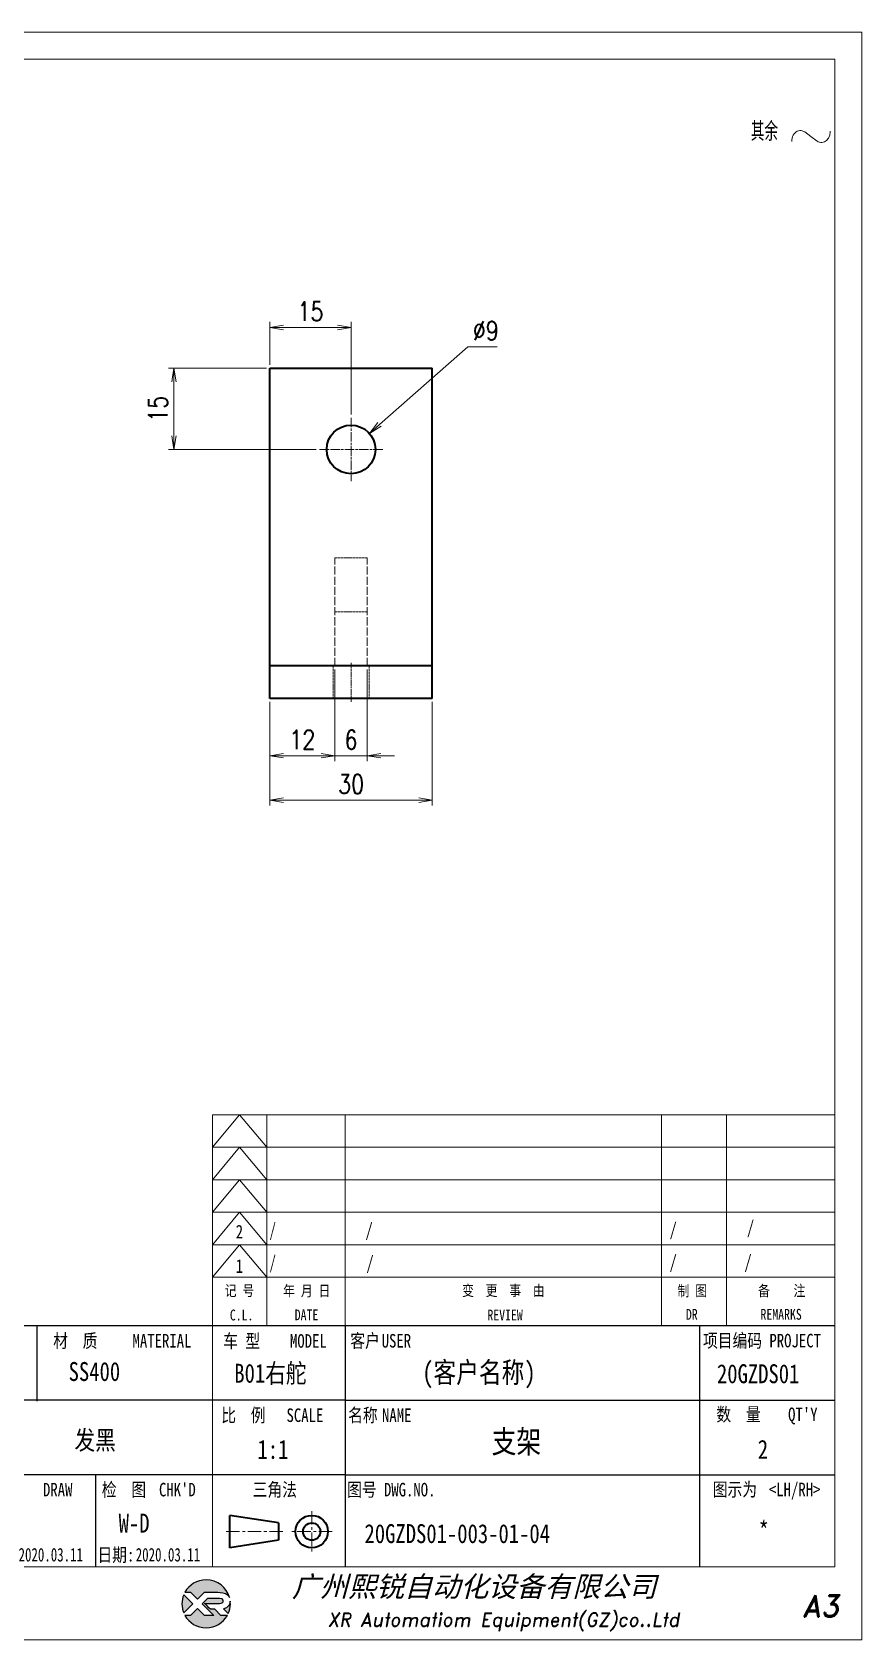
# Model space of a CAD drawing. Header units: inches. Extents: x 269 to 10986, y 1043 to 4337.
# Drawn here: x 1964.6 to 2117.9, y 3497.4 to 3794.4 of the extents above; entities that cross this region are included whole.
import ezdxf
from ezdxf.enums import TextEntityAlignment as Align

# ---------------------------------------------------------------- set-up
doc = ezdxf.new("R2010")
doc.units = ezdxf.units.IN
doc.header["$MEASUREMENT"] = 0
for name, pattern in [('AM_ISO02W050x2', [3.75, 3, -0.75]), ('AM_ISO08W050x2', [9, 6, -0.75, 1.5, -0.75]), ('CENTER', [2, 1.25, -0.25, 0.25, -0.25]), ('DOT2', [0.125, 0, -0.125])]:
    doc.linetypes.add(name, pattern=pattern)
for name, color, linetype in [('DIM', 3, 'Continuous'), ('layer 1', 7, 'Continuous'), ('图\\M+19E79\\M+195B6\\M+18E9A', 7, 'Continuous'), ('图号', 7, 'Continuous'), ('图名', 7, 'Continuous'), ('数量', 7, 'Continuous'), ('材质', 7, 'Continuous'), ('表面处理', 7, 'Continuous'), ('车型', 7, 'Continuous')]:
    doc.layers.add(name, color=color, linetype=linetype)
for name, color, linetype, lineweight in [('中心线', 2, 'AM_ISO08W050x2', 18), ('图框', 7, 'Continuous', 18), ('标注线', 3, 'Continuous', 18), ('粗实线', 7, 'Continuous', 35), ('虚线', 1, 'AM_ISO02W050x2', 18)]:
    doc.layers.add(name, color=color, linetype=linetype, lineweight=lineweight)
doc.layers.add('打印', color=7, linetype='Continuous', lineweight=15, plot=False)
doc.layers.add('打印-禁用', color=7, linetype='Continuous', lineweight=15, plot=False)
doc.styles.add('DIM', font='romans.shx', dxfattribs={"width": 0.8, "bigfont": 'bigfont.shx'})
doc.styles.add('STYLE1', font='')
doc.styles.add('国标', font='simfang.ttf', dxfattribs={"width": 0.8})
doc.styles.add('机械长仿宋', font='gbenor.shx', dxfattribs={"height": 1, "bigfont": 'gbcbig.shx'})
doc.styles.add('标题\\M+18E9A', font='romand.shx', dxfattribs={"oblique": 10, "bigfont": 'bigfont.shx'})
doc.styles.get('STYLE1').set_extended_font_data('SimSun')
doc.dimstyles.new('XR 1-1$0', dxfattribs={"dimtxt": 3.5, "dimasz": 2.5, "dimexe": 1, "dimexo": 0.625, "dimgap": 1.2, "dimtad": 1, "dimzin": 9, "dimdsep": 46, "dimtxsty": 'DIM', "dimblk": 'OPEN', "dimcen": 0, "dimclrd": 8, "dimclre": 8, "dimclrt": 2, "dimazin": 2, "dimtfac": 0.5, "dimtmove": 0, "dimatfit": 3, "dimldrblk": 'OPEN', "dimfxl": 0, "dimtolj": 2, "dimlwd": 18, "dimlwe": 18, "dimarcsym": 0})
doc.dimstyles.new('XR 1-1$3', dxfattribs={"dimtxt": 3.5, "dimasz": 2.5, "dimexe": 1, "dimexo": 0.625, "dimgap": 1.2, "dimtad": 1, "dimtoh": 1, "dimdsep": 46, "dimtxsty": 'DIM', "dimblk": 'OPEN', "dimcen": 0, "dimclrd": 8, "dimclre": 8, "dimclrt": 2, "dimazin": 2, "dimtfac": 0.5, "dimtofl": 0, "dimtmove": 0, "dimatfit": 3, "dimldrblk": 'OPEN', "dimfxl": 0, "dimtolj": 2, "dimlwd": 18, "dimlwe": 18, "dimarcsym": 0})

# ---------------------------------------------------------------- blocks, each defined once
blk = doc.blocks.new('XR')
at = {"true_color": 0xfc8000}
h = blk.add_hatch(color=30, dxfattribs=at)
h.set_gradient(color1=(252, 128, 0), rotation=240, one_color=1, tint=1, name='INVCURVED')
edge = h.paths.add_edge_path()
edge.add_spline(control_points=[(-434.18, -5928.47), (-433.9, -5928.74), (-433.63, -5929.01), (-433.63, -5929.01), (-433.63, -5929.01), (-433.63, -5929.01), (-433.36, -5928.74), (-433.09, -5928.47)], knot_values=[0.5625, 0.5625, 0.5625, 0.5625, 0.625, 0.625, 0.625, 0.625, 0.6875, 0.6875, 0.6875, 0.6875], degree=3, periodic=0)
edge.add_spline(control_points=[(-433.09, -5928.47), (-432.82, -5928.2), (-432.54, -5927.93), (-432.54, -5927.93), (-432.54, -5927.93), (-432.54, -5927.93), (-432.04, -5927.93), (-431.53, -5927.93)], knot_values=[0.4375, 0.4375, 0.4375, 0.4375, 0.5, 0.5, 0.5, 0.5, 0.5625, 0.5625, 0.5625, 0.5625], degree=3, periodic=0)
edge.add_spline(control_points=[(-431.53, -5927.93), (-431.03, -5927.93), (-430.52, -5927.93), (-430.52, -5927.93), (-430.52, -5927.93), (-430, -5927.93), (-429.43, -5927.96), (-429.01, -5928.33)], knot_values=[0.25, 0.25, 0.25, 0.25, 0.3125, 0.3125, 0.3125, 0.3125, 0.4375, 0.4375, 0.4375, 0.4375], degree=3, periodic=0)
edge.add_spline(control_points=[(-429.01, -5928.33), (-428.88, -5928.44), (-428.78, -5928.59), (-428.71, -5928.75)], knot_values=[0.125, 0.125, 0.125, 0.125, 0.25, 0.25, 0.25, 0.25], degree=3, periodic=0)
edge.add_spline(control_points=[(-428.71, -5928.75), (-429.13, -5927.18), (-430.58, -5926.02), (-432.31, -5926.02)], knot_values=[0, 0, 0, 0, 0.125, 0.125, 0.125, 0.125], degree=3, periodic=0)
edge.add_spline(control_points=[(-432.31, -5926.02), (-433.72, -5926.02), (-434.94, -5926.79), (-435.58, -5927.93)], knot_values=[0.875, 0.875, 0.875, 0.875, 1, 1, 1, 1], degree=3, periodic=0)
edge.add_spline(control_points=[(-435.58, -5927.93), (-435.58, -5927.93), (-434.72, -5927.93), (-434.72, -5927.93), (-434.72, -5927.93), (-434.72, -5927.93), (-434.45, -5928.2), (-434.18, -5928.47)], knot_values=[0.6875, 0.6875, 0.6875, 0.6875, 0.8125, 0.8125, 0.8125, 0.8125, 0.875, 0.875, 0.875, 0.875], degree=3, periodic=0)
edge = h.paths.add_edge_path()
edge.add_spline(control_points=[(-434.79, -5929.26), (-435.04, -5929.02), (-435.34, -5928.72), (-435.54, -5928.53)], knot_values=[0.562504, 0.562504, 0.562504, 0.562504, 0.656252, 0.656252, 0.656252, 0.656252], degree=3, periodic=0)
edge.add_spline(control_points=[(-435.54, -5928.53), (-435.67, -5928.4), (-435.76, -5928.31), (-435.76, -5928.31), (-435.76, -5928.31), (-435.94, -5928.74), (-436.03, -5929.21), (-436.03, -5929.71)], knot_values=[0.25, 0.25, 0.25, 0.25, 0.312504, 0.312504, 0.312504, 0.312504, 0.562504, 0.562504, 0.562504, 0.562504], degree=3, periodic=0)
edge.add_spline(control_points=[(-436.03, -5929.71), (-436.03, -5930.2), (-435.94, -5930.67), (-435.76, -5931.1), (-435.76, -5931.1), (-435.4, -5930.75), (-435.05, -5930.4)], knot_values=[0.874998, 0.874998, 0.874998, 0.874998, 1.124998, 1.124998, 1.124998, 1.25, 1.25, 1.25, 1.25], degree=3, periodic=0)
edge.add_spline(control_points=[(-435.05, -5930.4), (-434.7, -5930.05), (-434.34, -5929.71), (-434.34, -5929.71), (-434.34, -5929.71), (-434.34, -5929.71), (-434.34, -5929.71), (-434.34, -5929.71)], knot_values=[0.749878, 0.749878, 0.749878, 0.749878, 0.874875, 0.874875, 0.874875, 0.874875, 0.874998, 0.874998, 0.874998, 0.874998], degree=3, periodic=0)
edge.add_spline(control_points=[(-434.34, -5929.71), (-434.34, -5929.71), (-434.34, -5929.71), (-434.34, -5929.71)], knot_values=[0.749634, 0.749634, 0.749634, 0.749634, 0.749817, 0.749817, 0.749817, 0.749817], degree=3, periodic=0)
edge.add_spline(control_points=[(-434.35, -5929.7), (-434.35, -5929.7), (-434.35, -5929.7), (-434.35, -5929.7)], knot_values=[0.738281, 0.738281, 0.738281, 0.738281, 0.742188, 0.742188, 0.742188, 0.742188], degree=3, periodic=0)
edge.add_spline(control_points=[(-434.35, -5929.7), (-434.36, -5929.69), (-434.37, -5929.68), (-434.38, -5929.67)], knot_values=[0.726563, 0.726563, 0.726563, 0.726563, 0.738281, 0.738281, 0.738281, 0.738281], degree=3, periodic=0)
edge.add_spline(control_points=[(-434.38, -5929.67), (-434.38, -5929.66), (-434.39, -5929.65), (-434.4, -5929.65)], knot_values=[0.718751, 0.718751, 0.718751, 0.718751, 0.726563, 0.726563, 0.726563, 0.726563], degree=3, periodic=0)
edge.add_spline(control_points=[(-434.4, -5929.65), (-434.42, -5929.63), (-434.45, -5929.6), (-434.47, -5929.58)], knot_values=[0.703126, 0.703126, 0.703126, 0.703126, 0.718751, 0.718751, 0.718751, 0.718751], degree=3, periodic=0)
edge.add_spline(control_points=[(-434.47, -5929.58), (-434.5, -5929.55), (-434.53, -5929.52), (-434.56, -5929.49)], knot_values=[0.687501, 0.687501, 0.687501, 0.687501, 0.703126, 0.703126, 0.703126, 0.703126], degree=3, periodic=0)
edge.add_spline(control_points=[(-434.56, -5929.49), (-434.63, -5929.42), (-434.71, -5929.35), (-434.79, -5929.26)], knot_values=[0.656252, 0.656252, 0.656252, 0.656252, 0.687501, 0.687501, 0.687501, 0.687501], degree=3, periodic=0)
at = {"true_color": 0x0348ff}
h = blk.add_hatch(color=160, dxfattribs=at)
h.set_gradient(color1=(3, 72, 255), color2=(0, 41, 153), one_color=1, tint=0.3, name='HEMISPHERICAL')
edge = h.paths.add_edge_path()
edge.add_spline(control_points=[(-432.54, -5929.67), (-432.26, -5929.95), (-431.94, -5930.23), (-431.66, -5930.51), (-431.66, -5930.51), (-431.66, -5930.51), (-431.66, -5930.51), (-431.66, -5930.51)], knot_values=[0.736842, 0.736842, 0.736842, 0.736842, 0.789474, 0.789474, 0.789474, 0.789474, 0.802633, 0.802633, 0.802633, 0.802633], degree=3, periodic=0)
edge.add_spline(control_points=[(-431.66, -5930.51), (-431.65, -5930.51), (-431.65, -5930.52), (-431.65, -5930.52)], knot_values=[0.802633, 0.802633, 0.802633, 0.802633, 0.815791, 0.815791, 0.815791, 0.815791], degree=3, periodic=0)
edge.add_spline(control_points=[(-431.65, -5930.52), (-431.64, -5930.53), (-431.64, -5930.53), (-431.64, -5930.53)], knot_values=[0.815791, 0.815791, 0.815791, 0.815791, 0.82237, 0.82237, 0.82237, 0.82237], degree=3, periodic=0)
edge.add_spline(control_points=[(-431.64, -5930.53), (-431.64, -5930.53), (-431.64, -5930.53), (-431.63, -5930.54)], knot_values=[0.82237, 0.82237, 0.82237, 0.82237, 0.828949, 0.828949, 0.828949, 0.828949], degree=3, periodic=0)
edge.add_spline(control_points=[(-431.63, -5930.54), (-431.63, -5930.54), (-431.63, -5930.54), (-431.63, -5930.54), (-431.63, -5930.54), (-431.63, -5930.54), (-431.59, -5930.54), (-431.52, -5930.54)], knot_values=[0.841901, 0.841901, 0.841901, 0.841901, 0.842105, 0.842105, 0.842105, 0.842105, 0.855264, 0.855264, 0.855264, 0.855264], degree=3, periodic=0)
edge.add_spline(control_points=[(-431.52, -5930.54), (-431.46, -5930.54), (-431.38, -5930.54), (-431.3, -5930.54)], knot_values=[0.855264, 0.855264, 0.855264, 0.855264, 0.868422, 0.868422, 0.868422, 0.868422], degree=3, periodic=0)
edge.add_spline(control_points=[(-431.3, -5930.54), (-431.26, -5930.54), (-431.22, -5930.54), (-431.18, -5930.54)], knot_values=[0.868422, 0.868422, 0.868422, 0.868422, 0.875, 0.875, 0.875, 0.875], degree=3, periodic=0)
edge.add_spline(control_points=[(-431.18, -5930.54), (-431.14, -5930.54), (-431.1, -5930.54), (-431.07, -5930.54)], knot_values=[0.875, 0.875, 0.875, 0.875, 0.881579, 0.881579, 0.881579, 0.881579], degree=3, periodic=0)
edge.add_spline(control_points=[(-431.07, -5930.54), (-431.05, -5930.54), (-431.04, -5930.54), (-431.03, -5930.54)], knot_values=[0.881579, 0.881579, 0.881579, 0.881579, 0.884869, 0.884869, 0.884869, 0.884869], degree=3, periodic=0)
edge.add_spline(control_points=[(-431.03, -5930.54), (-431.02, -5930.54), (-431, -5930.54), (-431, -5930.54)], knot_values=[0.884869, 0.884869, 0.884869, 0.884869, 0.888158, 0.888158, 0.888158, 0.888158], degree=3, periodic=0)
edge.add_spline(control_points=[(-431, -5930.54), (-430.99, -5930.54), (-430.99, -5930.54), (-430.98, -5930.54)], knot_values=[0.888158, 0.888158, 0.888158, 0.888158, 0.889803, 0.889803, 0.889803, 0.889803], degree=3, periodic=0)
edge.add_spline(control_points=[(-430.98, -5930.54), (-430.98, -5930.54), (-430.98, -5930.54), (-430.97, -5930.54)], knot_values=[0.889803, 0.889803, 0.889803, 0.889803, 0.891447, 0.891447, 0.891447, 0.891447], degree=3, periodic=0)
edge.add_spline(control_points=[(-430.97, -5930.54), (-430.97, -5930.54), (-430.97, -5930.54), (-430.97, -5930.54)], knot_values=[0.891447, 0.891447, 0.891447, 0.891447, 0.89227, 0.89227, 0.89227, 0.89227], degree=3, periodic=0)
edge.add_spline(control_points=[(-430.97, -5930.54), (-430.97, -5930.54), (-430.97, -5930.54), (-430.97, -5930.54)], knot_values=[0.89227, 0.89227, 0.89227, 0.89227, 0.893092, 0.893092, 0.893092, 0.893092], degree=3, periodic=0)
edge.add_spline(control_points=[(-430.97, -5930.54), (-430.97, -5930.54), (-430.97, -5930.54), (-430.97, -5930.54)], knot_values=[0.893092, 0.893092, 0.893092, 0.893092, 0.893503, 0.893503, 0.893503, 0.893503], degree=3, periodic=0)
edge.add_spline(control_points=[(-430.97, -5930.54), (-430.97, -5930.54), (-430.97, -5930.54), (-430.97, -5930.54)], knot_values=[0.893503, 0.893503, 0.893503, 0.893503, 0.893914, 0.893914, 0.893914, 0.893914], degree=3, periodic=0)
edge.add_spline(control_points=[(-430.97, -5930.54), (-430.97, -5930.54), (-430.97, -5930.54), (-430.97, -5930.54)], knot_values=[0.893914, 0.893914, 0.893914, 0.893914, 0.89412, 0.89412, 0.89412, 0.89412], degree=3, periodic=0)
edge.add_spline(control_points=[(-430.97, -5930.54), (-430.97, -5930.54), (-430.97, -5930.54), (-430.97, -5930.54)], knot_values=[0.89412, 0.89412, 0.89412, 0.89412, 0.894326, 0.894326, 0.894326, 0.894326], degree=3, periodic=0)
edge.add_spline(control_points=[(-430.97, -5930.54), (-430.97, -5930.54), (-430.97, -5930.54), (-430.97, -5930.54)], knot_values=[0.894428, 0.894428, 0.894428, 0.894428, 0.894531, 0.894531, 0.894531, 0.894531], degree=3, periodic=0)
edge.add_spline(control_points=[(-430.97, -5930.54), (-430.97, -5930.54), (-430.97, -5930.54), (-430.97, -5930.54)], knot_values=[0.894531, 0.894531, 0.894531, 0.894531, 0.894583, 0.894583, 0.894583, 0.894583], degree=3, periodic=0)
edge.add_spline(control_points=[(-430.97, -5930.54), (-430.97, -5930.54), (-430.97, -5930.54), (-430.97, -5930.54), (-430.97, -5930.54), (-430.97, -5930.54), (-430.73, -5930.78), (-430.49, -5931.01)], knot_values=[0.894685, 0.894685, 0.894685, 0.894685, 0.894737, 0.894737, 0.894737, 0.894737, 0.921052, 0.921052, 0.921052, 0.921052], degree=3, periodic=0)
edge.add_spline(control_points=[(-430.49, -5931.01), (-430.26, -5931.24), (-430.02, -5931.48), (-430.02, -5931.48)], knot_values=[0.921052, 0.921052, 0.921052, 0.921052, 0.947368, 0.947368, 0.947368, 0.947368], degree=3, periodic=0)
edge.add_spline(control_points=[(-430.02, -5931.48), (-430.02, -5931.48), (-430.02, -5931.48), (-430.02, -5931.48)], knot_values=[0.947522, 0.947522, 0.947522, 0.947522, 0.947573, 0.947573, 0.947573, 0.947573], degree=3, periodic=0)
edge.add_spline(control_points=[(-430.02, -5931.48), (-430.02, -5931.48), (-430.02, -5931.48), (-430.02, -5931.48)], knot_values=[0.947573, 0.947573, 0.947573, 0.947573, 0.947676, 0.947676, 0.947676, 0.947676], degree=3, periodic=0)
edge.add_spline(control_points=[(-430.02, -5931.48), (-430.02, -5931.48), (-430.02, -5931.48), (-430.02, -5931.48)], knot_values=[0.947676, 0.947676, 0.947676, 0.947676, 0.947779, 0.947779, 0.947779, 0.947779], degree=3, periodic=0)
edge.add_spline(control_points=[(-430.02, -5931.48), (-430.02, -5931.48), (-430.02, -5931.48), (-430.02, -5931.48)], knot_values=[0.947779, 0.947779, 0.947779, 0.947779, 0.947984, 0.947984, 0.947984, 0.947984], degree=3, periodic=0)
edge.add_spline(control_points=[(-430.02, -5931.48), (-430.02, -5931.48), (-430.02, -5931.48), (-430.02, -5931.48)], knot_values=[0.947984, 0.947984, 0.947984, 0.947984, 0.94819, 0.94819, 0.94819, 0.94819], degree=3, periodic=0)
edge.add_spline(control_points=[(-430.02, -5931.48), (-430.02, -5931.48), (-430.02, -5931.48), (-430.02, -5931.48)], knot_values=[0.94819, 0.94819, 0.94819, 0.94819, 0.948601, 0.948601, 0.948601, 0.948601], degree=3, periodic=0)
edge.add_spline(control_points=[(-430.02, -5931.48), (-430.02, -5931.48), (-430.02, -5931.48), (-430.02, -5931.48)], knot_values=[0.948601, 0.948601, 0.948601, 0.948601, 0.949012, 0.949012, 0.949012, 0.949012], degree=3, periodic=0)
edge.add_spline(control_points=[(-430.02, -5931.48), (-430.02, -5931.48), (-430.01, -5931.48), (-430.01, -5931.48)], knot_values=[0.949012, 0.949012, 0.949012, 0.949012, 0.949834, 0.949834, 0.949834, 0.949834], degree=3, periodic=0)
edge.add_spline(control_points=[(-430.01, -5931.48), (-430.01, -5931.48), (-430.01, -5931.48), (-430.01, -5931.48)], knot_values=[0.949834, 0.949834, 0.949834, 0.949834, 0.950657, 0.950657, 0.950657, 0.950657], degree=3, periodic=0)
edge.add_spline(control_points=[(-430.01, -5931.48), (-430.01, -5931.48), (-430, -5931.48), (-430, -5931.48)], knot_values=[0.950657, 0.950657, 0.950657, 0.950657, 0.952301, 0.952301, 0.952301, 0.952301], degree=3, periodic=0)
edge.add_spline(control_points=[(-430, -5931.48), (-429.99, -5931.48), (-429.98, -5931.48), (-429.98, -5931.48)], knot_values=[0.952301, 0.952301, 0.952301, 0.952301, 0.953946, 0.953946, 0.953946, 0.953946], degree=3, periodic=0)
edge.add_spline(control_points=[(-429.98, -5931.48), (-429.96, -5931.48), (-429.95, -5931.48), (-429.93, -5931.48)], knot_values=[0.953946, 0.953946, 0.953946, 0.953946, 0.957236, 0.957236, 0.957236, 0.957236], degree=3, periodic=0)
edge.add_spline(control_points=[(-429.93, -5931.48), (-429.91, -5931.48), (-429.89, -5931.48), (-429.87, -5931.48)], knot_values=[0.957236, 0.957236, 0.957236, 0.957236, 0.960525, 0.960525, 0.960525, 0.960525], degree=3, periodic=0)
edge.add_spline(control_points=[(-429.87, -5931.48), (-429.82, -5931.48), (-429.77, -5931.48), (-429.71, -5931.48)], knot_values=[0.960525, 0.960525, 0.960525, 0.960525, 0.967104, 0.967104, 0.967104, 0.967104], degree=3, periodic=0)
edge.add_spline(control_points=[(-429.71, -5931.48), (-429.65, -5931.48), (-429.59, -5931.48), (-429.53, -5931.48)], knot_values=[0.967104, 0.967104, 0.967104, 0.967104, 0.973683, 0.973683, 0.973683, 0.973683], degree=3, periodic=0)
edge.add_spline(control_points=[(-429.53, -5931.48), (-429.41, -5931.48), (-429.29, -5931.48), (-429.19, -5931.48)], knot_values=[0.973683, 0.973683, 0.973683, 0.973683, 0.98684, 0.98684, 0.98684, 0.98684], degree=3, periodic=0)
edge.add_spline(control_points=[(-429.19, -5931.48), (-429.1, -5931.48), (-429.04, -5931.48), (-429.04, -5931.48), (-429.67, -5932.62), (-430.9, -5933.39), (-432.31, -5933.39)], knot_values=[0.98684, 0.98684, 0.98684, 0.98684, 1, 1, 1, 1.052632, 1.052632, 1.052632, 1.052632], degree=3, periodic=0)
edge.add_spline(control_points=[(-432.31, -5933.39), (-433.72, -5933.39), (-434.94, -5932.62), (-435.58, -5931.48), (-435.58, -5931.48), (-435.58, -5931.48), (-435.36, -5931.48), (-435.15, -5931.48)], knot_values=[0.052632, 0.052632, 0.052632, 0.052632, 0.105263, 0.105263, 0.105263, 0.105263, 0.131579, 0.131579, 0.131579, 0.131579], degree=3, periodic=0)
edge.add_spline(control_points=[(-435.15, -5931.48), (-434.93, -5931.48), (-434.72, -5931.48), (-434.72, -5931.48), (-434.72, -5931.48), (-434.72, -5931.48), (-434.45, -5931.21), (-434.18, -5930.94)], knot_values=[0.131579, 0.131579, 0.131579, 0.131579, 0.157895, 0.157895, 0.157895, 0.157895, 0.184211, 0.184211, 0.184211, 0.184211], degree=3, periodic=0)
edge.add_spline(control_points=[(-434.18, -5930.94), (-433.9, -5930.67), (-433.63, -5930.4), (-433.63, -5930.4), (-433.63, -5930.4), (-433.63, -5930.4), (-433.36, -5930.67), (-433.09, -5930.94)], knot_values=[0.184211, 0.184211, 0.184211, 0.184211, 0.210526, 0.210526, 0.210526, 0.210526, 0.236842, 0.236842, 0.236842, 0.236842], degree=3, periodic=0)
edge.add_spline(control_points=[(-433.09, -5930.94), (-432.82, -5931.21), (-432.54, -5931.48), (-432.54, -5931.48), (-432.54, -5931.48), (-432.54, -5931.48), (-432.19, -5931.48), (-431.83, -5931.48)], knot_values=[0.236842, 0.236842, 0.236842, 0.236842, 0.263158, 0.263158, 0.263158, 0.263158, 0.289474, 0.289474, 0.289474, 0.289474], degree=3, periodic=0)
edge.add_spline(control_points=[(-431.83, -5931.48), (-431.48, -5931.48), (-431.12, -5931.48), (-431.12, -5931.48), (-431.12, -5931.48), (-431.12, -5931.48), (-431.57, -5931.03), (-432.02, -5930.59)], knot_values=[0.289474, 0.289474, 0.289474, 0.289474, 0.315789, 0.315789, 0.315789, 0.315789, 0.342105, 0.342105, 0.342105, 0.342105], degree=3, periodic=0)
edge.add_spline(control_points=[(-432.02, -5930.59), (-432.47, -5930.15), (-432.92, -5929.71), (-432.92, -5929.71), (-432.92, -5929.71), (-432.92, -5929.71), (-432.71, -5929.5), (-432.5, -5929.29)], knot_values=[0.342105, 0.342105, 0.342105, 0.342105, 0.368421, 0.368421, 0.368421, 0.368421, 0.394737, 0.394737, 0.394737, 0.394737], degree=3, periodic=0)
edge.add_spline(control_points=[(-432.5, -5929.29), (-432.3, -5929.09), (-432.09, -5928.88), (-432.09, -5928.88)], knot_values=[0.394737, 0.394737, 0.394737, 0.394737, 0.421053, 0.421053, 0.421053, 0.421053], degree=3, periodic=0)
edge.add_spline(control_points=[(-432.09, -5928.88), (-432.09, -5928.88), (-432.06, -5928.86), (-432.06, -5928.86)], knot_values=[0.421053, 0.421053, 0.421053, 0.421053, 0.473684, 0.473684, 0.473684, 0.473684], degree=3, periodic=0)
edge.add_spline(control_points=[(-432.06, -5928.86), (-432.06, -5928.86), (-432.06, -5928.86), (-432.06, -5928.86), (-432.06, -5928.86), (-432.06, -5928.86), (-430.4, -5928.86), (-430.26, -5928.86)], knot_values=[0.473684, 0.473684, 0.473684, 0.473684, 0.473684, 0.473684, 0.473684, 0.473684, 0.526316, 0.526316, 0.526316, 0.526316], degree=3, periodic=0)
edge.add_spline(control_points=[(-430.26, -5928.86), (-429.54, -5928.86), (-429.62, -5929.4), (-429.83, -5929.55)], knot_values=[0.526316, 0.526316, 0.526316, 0.526316, 0.578947, 0.578947, 0.578947, 0.578947], degree=3, periodic=0)
edge.add_spline(control_points=[(-429.83, -5929.55), (-429.94, -5929.62), (-430.08, -5929.65), (-430.26, -5929.65), (-430.26, -5929.65), (-430.26, -5929.65), (-430.48, -5929.65), (-430.71, -5929.66)], knot_values=[0.578947, 0.578947, 0.578947, 0.578947, 0.631579, 0.631579, 0.631579, 0.631579, 0.657895, 0.657895, 0.657895, 0.657895], degree=3, periodic=0)
edge.add_spline(control_points=[(-430.71, -5929.66), (-430.93, -5929.66), (-431.15, -5929.67), (-431.15, -5929.67), (-431.15, -5929.67), (-431.15, -5929.67), (-432.54, -5929.67), (-432.54, -5929.67)], knot_values=[0.657895, 0.657895, 0.657895, 0.657895, 0.684211, 0.684211, 0.684211, 0.684211, 0.736842, 0.736842, 0.736842, 0.736842], degree=3, periodic=0)
edge = h.paths.add_edge_path()
edge.add_spline(control_points=[(-428.6, -5929.32), (-428.61, -5929.67), (-428.76, -5930), (-429.06, -5930.22)], knot_values=[0.8, 0.8, 0.8, 0.8, 1, 1, 1, 1], degree=3, periodic=0)
edge.add_spline(control_points=[(-429.06, -5930.22), (-429.22, -5930.34), (-429.41, -5930.43), (-429.61, -5930.48)], knot_values=[0.6, 0.6, 0.6, 0.6, 0.8, 0.8, 0.8, 0.8], degree=3, periodic=0)
edge.add_spline(control_points=[(-429.61, -5930.48), (-429.61, -5930.48), (-428.9, -5931.19), (-428.9, -5931.19), (-428.9, -5931.19), (-428.69, -5930.73), (-428.58, -5930.23), (-428.58, -5929.71)], knot_values=[0.2, 0.2, 0.2, 0.2, 0.4, 0.4, 0.4, 0.4, 0.6, 0.6, 0.6, 0.6], degree=3, periodic=0)
edge.add_spline(control_points=[(-428.58, -5929.71), (-428.58, -5929.58), (-428.59, -5929.45), (-428.6, -5929.32)], knot_values=[0, 0, 0, 0, 0.2, 0.2, 0.2, 0.2], degree=3, periodic=0)
at = {"layer": 'layer 1', "color": 30}
for points, knots in [([(-432.31, -5926.02), (-430.58, -5926.02), (-429.13, -5927.18), (-428.71, -5928.75), (-428.71, -5928.75), (-428.78, -5928.59), (-428.88, -5928.44), (-429.01, -5928.33), (-429.01, -5928.33), (-429.43, -5927.96), (-430, -5927.93), (-430.52, -5927.93), (-430.52, -5927.93), (-430.52, -5927.93), (-432.54, -5927.93), (-432.54, -5927.93), (-432.54, -5927.93), (-432.54, -5927.93), (-433.63, -5929.01), (-433.63, -5929.01), (-433.63, -5929.01), (-433.63, -5929.01), (-434.72, -5927.93), (-434.72, -5927.93), (-434.72, -5927.93), (-434.72, -5927.93), (-435.58, -5927.93), (-435.58, -5927.93), (-435.58, -5927.93), (-434.94, -5926.79), (-433.72, -5926.02), (-432.31, -5926.02)], [0, 0, 0, 0, 0.125, 0.125, 0.125, 0.125, 0.25, 0.25, 0.25, 0.25, 0.375, 0.375, 0.375, 0.375, 0.5, 0.5, 0.5, 0.5, 0.625, 0.625, 0.625, 0.625, 0.75, 0.75, 0.75, 0.75, 0.875, 0.875, 0.875, 0.875, 1, 1, 1, 1]), ([(-435.76, -5931.1), (-435.94, -5930.67), (-436.03, -5930.2), (-436.03, -5929.71), (-436.03, -5929.71), (-436.03, -5929.21), (-435.94, -5928.74), (-435.76, -5928.31), (-435.76, -5928.31), (-435.76, -5928.31), (-434.34, -5929.71), (-434.34, -5929.71), (-434.34, -5929.71), (-434.34, -5929.71), (-435.76, -5931.1), (-435.76, -5931.1)], [0, 0, 0, 0, 0.25, 0.25, 0.25, 0.25, 0.5, 0.5, 0.5, 0.5, 0.75, 0.75, 0.75, 0.75, 1, 1, 1, 1])]:
    blk.add_open_spline(points, degree=3, knots=knots, dxfattribs=at)
at = {"layer": 'layer 1', "color": 154}
for points, knots in [([(-429.04, -5931.48), (-429.67, -5932.62), (-430.9, -5933.39), (-432.31, -5933.39), (-432.31, -5933.39), (-433.72, -5933.39), (-434.94, -5932.62), (-435.58, -5931.48), (-435.58, -5931.48), (-435.58, -5931.48), (-434.72, -5931.48), (-434.72, -5931.48), (-434.72, -5931.48), (-434.72, -5931.48), (-433.63, -5930.4), (-433.63, -5930.4), (-433.63, -5930.4), (-433.63, -5930.4), (-432.54, -5931.48), (-432.54, -5931.48), (-432.54, -5931.48), (-432.54, -5931.48), (-431.12, -5931.48), (-431.12, -5931.48), (-431.12, -5931.48), (-431.12, -5931.48), (-432.92, -5929.71), (-432.92, -5929.71), (-432.92, -5929.71), (-432.92, -5929.71), (-432.09, -5928.88), (-432.09, -5928.88), (-432.09, -5928.88), (-432.09, -5928.88), (-432.06, -5928.86), (-432.06, -5928.86), (-432.06, -5928.86), (-432.06, -5928.86), (-430.4, -5928.86), (-430.26, -5928.86), (-430.26, -5928.86), (-429.54, -5928.86), (-429.62, -5929.4), (-429.83, -5929.55), (-429.83, -5929.55), (-429.94, -5929.62), (-430.08, -5929.65), (-430.26, -5929.65), (-430.26, -5929.65), (-430.26, -5929.65), (-431.15, -5929.67), (-431.15, -5929.67), (-431.15, -5929.67), (-431.15, -5929.67), (-432.54, -5929.67), (-432.54, -5929.67), (-432.54, -5929.67), (-432.26, -5929.95), (-431.94, -5930.23), (-431.66, -5930.51), (-431.66, -5930.51), (-431.66, -5930.51), (-431.63, -5930.54), (-431.63, -5930.54), (-431.63, -5930.54), (-431.63, -5930.54), (-430.97, -5930.54), (-430.97, -5930.54), (-430.97, -5930.54), (-430.97, -5930.54), (-430.02, -5931.48), (-430.02, -5931.48), (-430.02, -5931.48), (-430.02, -5931.48), (-429.04, -5931.48), (-429.04, -5931.48)], [0, 0, 0, 0, 0.052632, 0.052632, 0.052632, 0.052632, 0.105263, 0.105263, 0.105263, 0.105263, 0.157895, 0.157895, 0.157895, 0.157895, 0.210526, 0.210526, 0.210526, 0.210526, 0.263158, 0.263158, 0.263158, 0.263158, 0.315789, 0.315789, 0.315789, 0.315789, 0.368421, 0.368421, 0.368421, 0.368421, 0.421053, 0.421053, 0.421053, 0.421053, 0.473684, 0.473684, 0.473684, 0.473684, 0.526316, 0.526316, 0.526316, 0.526316, 0.578947, 0.578947, 0.578947, 0.578947, 0.631579, 0.631579, 0.631579, 0.631579, 0.684211, 0.684211, 0.684211, 0.684211, 0.736842, 0.736842, 0.736842, 0.736842, 0.789474, 0.789474, 0.789474, 0.789474, 0.842105, 0.842105, 0.842105, 0.842105, 0.894737, 0.894737, 0.894737, 0.894737, 0.947368, 0.947368, 0.947368, 0.947368, 1, 1, 1, 1]), ([(-428.6, -5929.32), (-428.59, -5929.45), (-428.58, -5929.58), (-428.58, -5929.71), (-428.58, -5929.71), (-428.58, -5930.23), (-428.69, -5930.73), (-428.9, -5931.19), (-428.9, -5931.19), (-428.9, -5931.19), (-429.61, -5930.48), (-429.61, -5930.48), (-429.61, -5930.48), (-429.41, -5930.43), (-429.22, -5930.34), (-429.06, -5930.22), (-429.06, -5930.22), (-428.76, -5930), (-428.61, -5929.67), (-428.6, -5929.32)], [0, 0, 0, 0, 0.2, 0.2, 0.2, 0.2, 0.4, 0.4, 0.4, 0.4, 0.6, 0.6, 0.6, 0.6, 0.8, 0.8, 0.8, 0.8, 1, 1, 1, 1])]:
    blk.add_open_spline(points, degree=3, knots=knots, dxfattribs=at)
blk = doc.blocks.new('GZDEH零件A3图框V01版')
at = {"layer": '中心线', "color": 1, "linetype": 'CENTER', "lineweight": 5, "ltscale": 2}
for p, q in [((3175.82, -1822.66), (3175.82, -1830.26)), ((3170.49, -1826.46), (3159.89, -1826.46)), ((3179.62, -1826.46), (3172.02, -1826.46))]:
    blk.add_line(p, q, dxfattribs=at)
at = {"layer": '图\\M+19E79\\M+195B6\\M+18E9A', "color": 7}
blk.add_line((3272.49, -1788.46), (3092.49, -1788.46), dxfattribs=at)
at = {"layer": '图\\M+19E79\\M+195B6\\M+18E9A', "color": 9}
for p, q in [((3272.49, -1788.46), (3092.49, -1788.46)), ((3124.99, -1788.46), (3124.99, -1802.35)), ((3181.99, -1788.46), (3181.99, -1832.96)), ((3247.49, -1788.46), (3247.49, -1832.96)), ((3181.99, -1802.21), (3092.49, -1802.21)), ((3181.99, -1802.21), (3272.49, -1802.21)), ((3181.99, -1815.96), (3092.49, -1815.96)), ((3135.83, -1815.96), (3135.83, -1832.96)), ((3135.83, -1815.96), (3135.83, -1832.96)), ((3181.99, -1815.96), (3272.49, -1815.96))]:
    blk.add_line(p, q, dxfattribs=at)
at = {"layer": '图框', "linetype": 'Continuous'}
for p, q in [((3272.49, -1554.46), (2882.49, -1554.46)), ((3272.49, -1832.96), (3272.49, -1554.46)), ((3157.49, -1749.46), (3272.49, -1749.46)), ((3157.49, -1832.96), (3157.49, -1749.46)), ((2882.49, -1832.96), (3272.49, -1832.96))]:
    blk.add_line(p, q, dxfattribs=at)
at = {"layer": '图框', "color": 9}
for p, q in [((3157.49, -1755.46), (3162.49, -1749.46)), ((3162.49, -1749.46), (3167.49, -1755.46)), ((3167.49, -1788.46), (3167.49, -1749.46)), ((3240.49, -1788.46), (3240.49, -1749.46)), ((3252.49, -1749.46), (3252.49, -1788.46)), ((3157.49, -1755.46), (3272.49, -1755.46)), ((3157.49, -1761.46), (3162.49, -1755.46)), ((3162.49, -1755.46), (3167.49, -1761.46)), ((3157.49, -1761.46), (3272.49, -1761.46)), ((3157.49, -1767.46), (3162.49, -1761.46)), ((3162.49, -1761.46), (3167.49, -1767.46)), ((3157.49, -1767.46), (3272.49, -1767.46)), ((3157.49, -1773.46), (3162.49, -1767.46)), ((3162.49, -1767.46), (3167.49, -1773.46)), ((3157.49, -1773.46), (3272.49, -1773.46)), ((3157.49, -1779.46), (3162.49, -1773.46)), ((3162.49, -1773.46), (3167.49, -1779.46)), ((3157.49, -1779.46), (3272.49, -1779.46))]:
    blk.add_line(p, q, dxfattribs=at)
at = {"layer": '图框', "color": 9, "linetype": 'Continuous'}
blk.add_line((3181.99, -1749.46), (3181.99, -1832.96), dxfattribs=at)
at = {"layer": '图框', "color": 2, "linetype": 'ByBlock', "lineweight": 35}
for p, q in [((3169.69, -1824.86), (3160.69, -1823.46)), ((3160.69, -1829.46), (3160.69, -1823.46)), ((3169.69, -1824.86), (3169.69, -1828.06)), ((3169.69, -1828.06), (3160.69, -1829.46))]:
    blk.add_line(p, q, dxfattribs=at)
for radius in [3, 1.6]:
    blk.add_circle((3175.82, -1826.46), radius, dxfattribs=at)
at = {"layer": '打印-禁用', "linetype": 'Continuous'}
for p, q in [((3277.49, -1549.46), (2857.49, -1549.46)), ((3277.49, -1846.46), (3277.49, -1549.46)), ((2857.49, -1846.46), (3277.49, -1846.46))]:
    blk.add_line(p, q, dxfattribs=at)
at = {"layer": 'DIM', "xscale": 1.199999999999818, "yscale": 1.199999999999818, "zscale": 1.199999999999818}
blk.add_blockref('XR', (3675.07, 5275.84), dxfattribs=at)
at = {"layer": '图\\M+19E79\\M+195B6\\M+18E9A', "color": 9, "style": '国标', "width": 0.8}
for s, p in [('材  质', (3128.04, -1792.46)), ('项目编码 PROJECT', (3248.13, -1792.43)), ('比  例\u3000', (3159.1, -1806.21)), ('SCALE', (3171.15, -1806.21)), ('名称\u3000', (3182.54, -1806.21)), ('NAME', (3188.8, -1806.21)), ('数  量', (3250.61, -1806.05)), ("QT'Y ", (3263.86, -1806.05)), (' DRAW', (3124.78, -1819.96)), ("CHK'D", (3147.58, -1819.96)), ('三角法', (3164.9, -1819.96)), ('图号', (3182.36, -1819.96)), ('DWG.NO.', (3189.16, -1819.96)), ('图示为', (3249.94, -1819.93)), ('<LH/RH>', (3260.31, -1819.93))]:
    blk.add_text(s, height=2.5, dxfattribs=at).set_placement(p)
for s, p in [('MATERIAL', (3148.14, -1792.46)), ('客户', (3185.68, -1792.46)), ('USER', (3191.46, -1792.46)), ('检  图', (3141.11, -1819.96)), ('日期:', (3139.62, -1832))]:
    blk.add_text(s, height=2.5, dxfattribs=at).set_placement(p, align=Align.CENTER)
for s, p in [('车 型', (3162.87, -1791.2)), ('MODEL', (3175.2, -1791.24))]:
    blk.add_text(s, height=2.5, dxfattribs=at).set_placement(p, align=Align.MIDDLE)
at = {"layer": '图\\M+19E79\\M+195B6\\M+18E9A', "color": 7, "lineweight": -3, "style": 'STYLE1', "oblique": 15}
blk.add_text('广州熙锐自动化设备有限公司 ', height=3.8, dxfattribs=at).set_placement((3172.16, -1838.51))
at = {"layer": '图\\M+19E79\\M+195B6\\M+18E9A', "color": 7, "style": '标题\\M+18E9A', "oblique": 10}
for s, height, p in [('A3', 4, (3269.91, -1840.2)), ('XR Automatiom Equipment(GZ)co..Ltd', 2.5, (3211.26, -1842.9))]:
    blk.add_text(s, height=height, dxfattribs=at).set_placement(p, align=Align.MIDDLE)
at = {"layer": '图框', "color": 9, "style": '国标', "width": 0.8}
for s, p in [('记 号', (3162.47, -1782.94)), ('年 月 日', (3174.9, -1782.98)), ('变  更  事  由', (3211.24, -1782.93)), ('C.L.', (3162.86, -1787.45)), ('DATE', (3174.85, -1787.42)), ('REVIEW', (3211.55, -1787.45))]:
    blk.add_text(s, height=2, dxfattribs=at).set_placement(p, align=Align.CENTER)
for s, p in [('制 图', (3246.15, -1781.95)), ('备    注', (3262.68, -1781.92)), ('DR', (3246.06, -1786.34)), ('REMARKS', (3262.57, -1786.32))]:
    blk.add_text(s, height=2, dxfattribs=at).set_placement(p, align=Align.MIDDLE)
blk = doc.blocks.new('DEH A3')
at = {"layer": '图框'}
blk.add_blockref('GZDEH零件A3图框V01版', (-2857.49, 1846.46), dxfattribs=at)
blk = doc.blocks.new('其余不去材料')
at = {"layer": '标注线', "color": 2, "lineweight": 13}
for points in [[(0, 0.17), (0.01, 0.48), (0.07, 0.79), (0.16, 1.09), (0.28, 1.36), (0.44, 1.6), (0.62, 1.8), (0.82, 1.97), (1.04, 2.09), (1.26, 2.17), (1.49, 2.21), (1.72, 2.21), (1.94, 2.17), (2.37, 1.97), (2.41, 1.95)], [(2.41, 1.95), (3.55, 1.11), (4.7, 0.27)], [(4.7, 0.27), (4.91, 0.14), (5.14, 0.05), (5.37, 0), (5.6, 0), (5.82, 0.04), (6.04, 0.11), (6.45, 0.38), (6.79, 0.8), (7.02, 1.34), (7.11, 1.95), (7.11, 2.09)]]:
    blk.add_lwpolyline(points, dxfattribs=at)
at = {"layer": '标注线', "color": 7, "linetype": 'DOT2', "style": '机械长仿宋'}
blk.add_text('其余', height=3.5, dxfattribs=at).set_placement((-7.56, 0.3))
blk = doc.blocks.new('_Open')
at = {"color": 0, "linetype": 'ByBlock', "lineweight": -2}
for p, q in [((-1, 0.17), (0, 0)), ((-1, -0.17), (0, 0)), ((0, 0), (-1, 0))]:
    blk.add_line(p, q, dxfattribs=at)
blk = doc.blocks.new('*D1114')
at = {"layer": 'Defpoints', "color": 0, "transparency": 16777216}
for p in [(2008.52, 3671.26), (2038.52, 3671.26), (2008.52, 3652.49)]:
    blk.add_point(p, dxfattribs=at)
at = {"layer": '标注线', "color": 8, "lineweight": 18, "transparency": 16777216}
for p, q in [((2008.52, 3670.64), (2008.52, 3651.49)), ((2038.52, 3670.64), (2038.52, 3651.49)), ((2036.02, 3652.49), (2011.02, 3652.49))]:
    blk.add_line(p, q, dxfattribs=at)
at = {"layer": '标注线', "color": 8, "lineweight": 18, "transparency": 16777216, "xscale": 2.5, "yscale": 2.5, "zscale": 2.5, "rotation": 180}
blk.add_blockref('_Open', (2008.52, 3652.49), dxfattribs=at)
at = {"layer": '标注线', "color": 8, "lineweight": 18, "transparency": 16777216, "xscale": 2.5, "yscale": 2.5, "zscale": 2.5}
blk.add_blockref('_Open', (2038.52, 3652.49), dxfattribs=at)
at = {"layer": '标注线', "color": 2, "transparency": 16777216, "insert": (2023.52, 3655.44), "char_height": 3.5, "attachment_point": 5, "style": 'DIM'}
blk.add_mtext('\\A2;30', dxfattribs=at)
blk = doc.blocks.new('*D1115')
at = {"layer": 'Defpoints', "color": 0, "transparency": 16777216}
for p in [(2020.52, 3677.26), (2008.52, 3671.26), (2008.52, 3660.69)]:
    blk.add_point(p, dxfattribs=at)
at = {"layer": '标注线', "color": 8, "lineweight": 18, "transparency": 16777216}
for p, q in [((2020.52, 3676.64), (2020.52, 3659.69)), ((2008.52, 3670.64), (2008.52, 3659.69)), ((2018.02, 3660.69), (2011.02, 3660.69))]:
    blk.add_line(p, q, dxfattribs=at)
at = {"layer": '标注线', "color": 8, "lineweight": 18, "transparency": 16777216, "xscale": 2.5, "yscale": 2.5, "zscale": 2.5, "rotation": 180}
blk.add_blockref('_Open', (2008.52, 3660.69), dxfattribs=at)
at = {"layer": '标注线', "color": 8, "lineweight": 18, "transparency": 16777216, "xscale": 2.5, "yscale": 2.5, "zscale": 2.5}
blk.add_blockref('_Open', (2020.52, 3660.69), dxfattribs=at)
at = {"layer": '标注线', "color": 2, "transparency": 16777216, "insert": (2014.52, 3663.64), "char_height": 3.5, "attachment_point": 5, "style": 'DIM'}
blk.add_mtext('\\A2;12', dxfattribs=at)
blk = doc.blocks.new('*D1116')
at = {"layer": 'Defpoints', "color": 0, "transparency": 16777216}
for p in [(2020.52, 3677.26), (2026.52, 3677.26), (2026.52, 3660.69)]:
    blk.add_point(p, dxfattribs=at)
at = {"layer": '标注线', "color": 8, "lineweight": 18, "transparency": 16777216}
for p, q in [((2020.52, 3676.64), (2020.52, 3659.69)), ((2026.52, 3676.64), (2026.52, 3659.69)), ((2018.02, 3660.69), (2015.52, 3660.69)), ((2020.52, 3660.69), (2026.52, 3660.69)), ((2029.02, 3660.69), (2031.52, 3660.69))]:
    blk.add_line(p, q, dxfattribs=at)
at = {"layer": '标注线', "color": 8, "lineweight": 18, "transparency": 16777216, "xscale": 2.5, "yscale": 2.5, "zscale": 2.5}
blk.add_blockref('_Open', (2020.52, 3660.69), dxfattribs=at)
at = {"layer": '标注线', "color": 8, "lineweight": 18, "transparency": 16777216, "xscale": 2.5, "yscale": 2.5, "zscale": 2.5, "rotation": 180}
blk.add_blockref('_Open', (2026.52, 3660.69), dxfattribs=at)
at = {"layer": '标注线', "color": 2, "transparency": 16777216, "insert": (2023.52, 3663.64), "char_height": 3.5, "attachment_point": 5, "style": 'DIM'}
blk.add_mtext('\\A2;6', dxfattribs=at)
blk = doc.blocks.new('*D1117')
at = {"layer": 'Defpoints', "color": 0, "transparency": 16777216}
for p in [(2008.52, 3739.81), (2008.52, 3732.26), (2023.52, 3723.11)]:
    blk.add_point(p, dxfattribs=at)
at = {"layer": '标注线', "color": 8, "lineweight": 18, "transparency": 16777216}
for p, q in [((2008.52, 3732.89), (2008.52, 3740.81)), ((2021.02, 3739.81), (2011.02, 3739.81)), ((2023.52, 3723.74), (2023.52, 3740.81))]:
    blk.add_line(p, q, dxfattribs=at)
at = {"layer": '标注线', "color": 8, "lineweight": 18, "transparency": 16777216, "xscale": 2.5, "yscale": 2.5, "zscale": 2.5, "rotation": 180}
blk.add_blockref('_Open', (2008.52, 3739.81), dxfattribs=at)
at = {"layer": '标注线', "color": 8, "lineweight": 18, "transparency": 16777216, "xscale": 2.5, "yscale": 2.5, "zscale": 2.5}
blk.add_blockref('_Open', (2023.52, 3739.81), dxfattribs=at)
at = {"layer": '标注线', "color": 2, "transparency": 16777216, "insert": (2016.02, 3742.76), "char_height": 3.5, "attachment_point": 5, "style": 'DIM'}
blk.add_mtext('\\A2;15', dxfattribs=at)
blk = doc.blocks.new('*D1118')
at = {"layer": 'Defpoints', "color": 0, "transparency": 16777216}
for p in [(1990.79, 3732.26), (2008.52, 3732.26), (2017.67, 3717.26)]:
    blk.add_point(p, dxfattribs=at)
at = {"layer": '标注线', "color": 8, "lineweight": 18, "transparency": 16777216}
for p, q in [((2007.9, 3732.26), (1989.79, 3732.26)), ((1990.79, 3719.76), (1990.79, 3729.76)), ((2017.05, 3717.26), (1989.79, 3717.26))]:
    blk.add_line(p, q, dxfattribs=at)
at = {"layer": '标注线', "color": 8, "lineweight": 18, "transparency": 16777216, "xscale": 2.5, "yscale": 2.5, "zscale": 2.5}
for p, rotation in [((1990.79, 3732.26), 90), ((1990.79, 3717.26), 270)]:
    blk.add_blockref('_Open', p, dxfattribs=dict(at, rotation=rotation))
at = {"layer": '标注线', "color": 2, "transparency": 16777216, "insert": (1987.84, 3724.76), "char_height": 3.5, "attachment_point": 5, "rotation": 90, "style": 'DIM'}
blk.add_mtext('\\A2;15', dxfattribs=at)
blk = doc.blocks.new('*D1119')
at = {"layer": 'Defpoints', "color": 0, "transparency": 16777216}
for p in [(2026.9, 3720.24), (2020.14, 3714.29)]:
    blk.add_point(p, dxfattribs=at)
at = {"layer": '标注线', "color": 8, "lineweight": 18, "transparency": 16777216}
for p, q in [((2045.07, 3736.25), (2028.77, 3721.89)), ((2050.54, 3736.25), (2045.07, 3736.25))]:
    blk.add_line(p, q, dxfattribs=at)
at = {"layer": '标注线', "color": 8, "lineweight": 18, "transparency": 16777216, "xscale": 2.5, "yscale": 2.5, "zscale": 2.5, "rotation": 221.3799080930305}
blk.add_blockref('_Open', (2026.9, 3720.24), dxfattribs=at)
at = {"layer": '标注线', "color": 2, "transparency": 16777216, "insert": (2048.41, 3739.2), "char_height": 3.5, "attachment_point": 5, "style": 'DIM'}
blk.add_mtext('\\A2;∅9', dxfattribs=at)

msp = doc.modelspace()

# ---------------------------------------------------------------- linework, layer by layer
at = {"layer": '中心线', "lineweight": 13, "ltscale": 0.2925}
for p, q in [((2023.521, 3723.111), (2023.521, 3711.411)), ((2029.371, 3717.261), (2017.671, 3717.261))]:
    msp.add_line(p, q, dxfattribs=at)
at = {"layer": '中心线', "lineweight": 13, "ltscale": 0.180015}
msp.add_line((2023.521, 3677.861), (2023.521, 3670.66), dxfattribs=at)
at = {"layer": '打印'}
msp.add_lwpolyline([(1697.923, 3794.354), (2117.923, 3794.354), (2117.923, 3497.354), (1697.923, 3497.354)], close=True, dxfattribs=at)
at = {"layer": '粗实线'}
for p, q in [((2008.521, 3677.261), (2008.521, 3732.261)), ((2008.521, 3732.261), (2038.521, 3732.261)), ((2038.521, 3677.261), (2038.521, 3732.261)), ((2038.521, 3677.261), (2008.521, 3677.261)), ((2038.521, 3677.261), (2008.521, 3677.261)), ((2038.521, 3671.261), (2008.521, 3671.261))]:
    msp.add_line(p, q, dxfattribs=at)
at = {"layer": '粗实线', "ltscale": 0.15}
for p, q in [((2008.521, 3671.261), (2008.521, 3677.261)), ((2038.521, 3671.261), (2038.521, 3677.261))]:
    msp.add_line(p, q, dxfattribs=at)
at = {"layer": '粗实线'}
msp.add_circle((2023.521, 3717.261), 4.5, dxfattribs=at)
at = {"layer": '虚线', "ltscale": 0.5}
for p, q in [((2020.521, 3677.261), (2020.521, 3697.261)), ((2026.521, 3677.261), (2026.521, 3697.261))]:
    msp.add_line(p, q, dxfattribs=at)
at = {"layer": '虚线', "ltscale": 0.15}
for p, q in [((2026.521, 3697.261), (2020.521, 3697.261)), ((2026.521, 3687.261), (2020.521, 3687.261)), ((2020.198, 3677.261), (2020.198, 3671.261)), ((2020.198, 3677.261), (2020.198, 3671.261)), ((2026.521, 3677.261), (2020.521, 3677.261)), ((2026.845, 3677.261), (2026.845, 3671.261)), ((2026.845, 3677.261), (2026.845, 3671.261))]:
    msp.add_line(p, q, dxfattribs=at)

# ---------------------------------------------------------------- block references
at = {"layer": '图框'}
msp.add_blockref('DEH A3', (1697.923, 3497.354), dxfattribs=at)
at = {"layer": '标注线'}
msp.add_blockref('其余不去材料', (2104.955, 3773.965), dxfattribs=at)

# ---------------------------------------------------------------- texts
at = {"layer": '图\\M+19E79\\M+195B6\\M+18E9A', "color": 3, "style": '国标'}
for s, height, width, p in [('2', 2.5, 0.8, (2002.201, 3571.51)), ('/', 2.5, 0.705904, (2008.433, 3571.826)), ('/', 2.5, 0.8, (2026.168, 3571.826)), ('/', 2.5, 0.8, (2082.373, 3571.924)), ('/', 2.5, 0.8, (2096.668, 3572.295)), ('1', 2.5, 0.8, (2002.19, 3565.15)), ('/', 2.5, 0.705904, (2008.433, 3565.826)), ('/', 2.5, 0.8, (2026.34, 3565.741)), ('/', 2.5, 0.8, (2082.373, 3565.924)), ('/', 2.5, 0.8, (2096.205, 3565.935)), ('    (客户名称)', 3.85, 0.8, (2028.268, 3544.834)), ('20GZDS01', 3.5, 0.8, (2091.14, 3544.763)), ('1:1', 3.5, 0.8, (2006.224, 3530.787)), ('W-D', 3.5, 0.8, (1980.561, 3517.17)), ('2020.03.11', 2.5, 0.7, (1962.066, 3511.834)), ('2020.03.11', 2.5, 0.7, (1983.726, 3511.834))]:
    msp.add_text(s, height=height, dxfattribs=dict(at, width=width)).set_placement(p)
at = {"layer": '图\\M+19E79\\M+195B6\\M+18E9A', "color": 3, "style": '国标', "width": 0.8}
msp.add_text('*', height=3.5, dxfattribs=at).set_placement((2099.795, 3515.77), align=Align.CENTER)
at = {"layer": '图号', "color": 3, "style": '国标', "width": 0.8}
msp.add_text('20GZDS01-003-01-04', height=3.5, dxfattribs=at).set_placement((2026.003, 3515.227))
at = {"layer": '图名', "color": 3, "style": '国标', "width": 0.8}
msp.add_text('支架', height=4.2, dxfattribs=at).set_placement((2054.075, 3531.867), align=Align.CENTER)
at = {"layer": '数量', "color": 3, "style": '国标', "width": 0.8}
msp.add_text('2', height=3.5, dxfattribs=at).set_placement((2099.641, 3530.802), align=Align.CENTER)
at = {"layer": '材质', "color": 3, "style": '国标', "width": 0.8}
msp.add_text('SS400', height=3.5, dxfattribs=at).set_placement((1976.081, 3545.173), align=Align.CENTER)
at = {"layer": '表面处理', "color": 3, "style": '国标', "width": 0.8}
msp.add_text('发黑', height=3.5, dxfattribs=at).set_placement((1976.223, 3532.497), align=Align.CENTER)
at = {"layer": '车型', "color": 3, "style": '国标', "width": 0.8}
msp.add_text(' B01右舵', height=3.5, dxfattribs=at).set_placement((2000.028, 3544.85))

# ---------------------------------------------------------------- dimensions: what is measured, and where the dimension line sits
at = {"layer": '标注线'}
for base, p1, p2, picture, middle in [((2008.521, 3739.813), (2023.521, 3723.111), (2008.521, 3732.261), '*D1117', (2016.021, 3742.763)), ((2008.521, 3660.693), (2020.521, 3677.261), (2008.521, 3671.261), '*D1115', (2014.521, 3663.643)), ((2026.521, 3660.693), (2020.521, 3677.261), (2026.521, 3677.261), '*D1116', (2023.521, 3663.643)), ((2008.521, 3652.485), (2038.521, 3671.261), (2008.521, 3671.261), '*D1114', (2023.521, 3655.435))]:
    dim = msp.add_linear_dim(base=base, p1=p1, p2=p2, dimstyle='XR 1-1$0', dxfattribs=at)
    dim.commit()
    dim.dimension.update_dxf_attribs({"geometry": picture, "text_midpoint": middle})
dim = msp.add_diameter_dim_2p(p1=(2020.145, 3714.286), p2=(2026.898, 3720.236), dimstyle='XR 1-1$3', dxfattribs=at)
dim.commit()
dim.dimension.update_dxf_attribs({"geometry": '*D1119', "text_midpoint": (2048.406, 3736.248), "dimtype": 163})
dim = msp.add_linear_dim(base=(1990.787, 3732.261), p1=(2017.671, 3717.261), p2=(2008.521, 3732.261), angle=90, dimstyle='XR 1-1$0', dxfattribs=at)
dim.commit()
dim.dimension.update_dxf_attribs({"geometry": '*D1118', "text_midpoint": (1987.837, 3724.761)})

doc.saveas('drawing.dxf')
